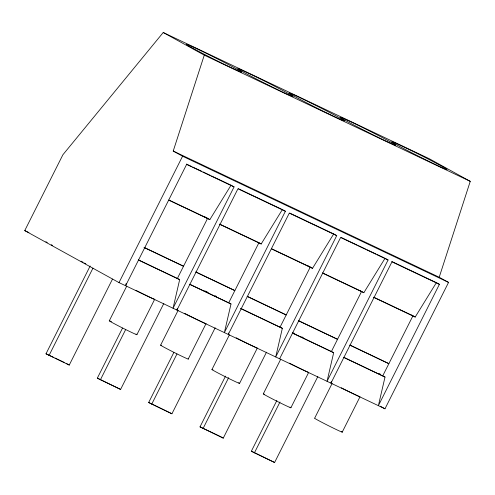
<?xml version="1.0" encoding="UTF-8"?>
<svg xmlns="http://www.w3.org/2000/svg" width="495" height="495" viewBox="0 0 495 495"><rect width="100%" height="100%" fill="white"/><g stroke="black" fill="none" stroke-linecap="round" stroke-linejoin="round"><path stroke-width="0.74" d="M126.114 283.536L125.6 285.739L186.627 164.402L234.067 186.906L173.04 308.243L179.673 279.613L138.359 259.838M177.278 308.626L176.938 310.099L237.965 188.762L285.398 211.266L224.377 332.603L231.01 303.967L189.69 284.192M228.616 332.986L228.275 334.453L289.303 213.116L336.736 235.62L275.715 356.957L282.348 328.327L241.028 308.546M292.366 332.906L333.68 352.681L327.046 381.317L388.074 259.98L385.036 258.303L363.856 292.694L322.697 273.166M331.291 381.701L330.951 383.167L391.978 261.83L439.411 284.334L378.384 405.671L385.017 377.035L343.703 357.26M173.225 151.055L204.268 55.155L163.22 32.509L62.89 154.762L24.75 230.602L119.004 282.608L384.986 408.802L448.557 282.41L439.207 277.25L173.225 151.055L182.575 156.216L448.557 282.41M439.207 277.25L470.25 181.349L429.202 158.703L163.22 32.509M112.495 279.1L69.257 365.062L46.004 353.795L90.152 266.007M49.042 355.472L92.967 268.135M119.004 282.608L182.575 156.216M109.321 320.748L126.776 286.036M163.826 303.454L120.594 389.423L97.336 378.155L122.519 328.086M100.38 379.832L125.631 329.627M136.868 334.731L154.663 299.339M177.42 278.369L207.591 218.382L204.218 216.519M160.658 345.102L178.113 310.39M215.164 327.814L171.932 413.777L148.673 402.509L173.856 352.44M151.718 404.186L176.963 353.981M188.205 359.085L206 323.693A15.568 0.464 26.7 0 0 206.038 323.582M228.758 302.723L258.928 242.736L219.867 224.204M211.99 369.456L229.451 334.75M266.502 352.168L223.264 438.137L200.011 426.869L225.541 376.113M203.055 428.546L228.647 377.654M239.543 383.439L257.338 348.053A15.568 0.464 26.7 0 1 242.216 340.894M280.096 327.084L310.266 267.096L271.897 248.892M279.613 358.807L340.64 237.47L388.074 259.98M263.328 393.816L280.789 359.104M317.839 376.528L274.601 462.491L251.349 451.223L276.872 400.467M254.387 452.9L279.984 402.008M290.874 407.8L308.676 372.407A15.568 0.464 26.7 0 1 289.457 363.157M331.433 351.438L361.604 291.45L363.856 292.694M332.126 383.464L314.665 418.17A15.568 0.464 26.7 0 0 330.122 426.523A15.568 0.464 26.7 0 0 341.346 431.454M342.212 432.154L360.014 396.767M382.771 375.798L412.941 315.804L373.874 297.272M168.684 200.098L209.843 219.619L231.023 185.229L234.067 186.906M219.322 224.124L261.181 243.979L282.36 209.589L285.398 211.266M271.359 248.806L312.518 268.333L333.698 233.943L336.736 235.62M373.335 297.192L415.187 317.048L436.373 282.657L439.411 284.334M204.268 55.155L470.25 181.349M186.38 164.049L191.262 166.363M192.654 167.025L201.725 171.332M203.123 171.994L210.097 175.304M211.489 175.966L231.023 185.229M238.411 188.737L282.36 209.589M289.748 213.091L333.698 233.943M341.086 237.452L357.13 245.062M358.529 245.724L365.502 249.035M366.9 249.697L375.965 253.997M377.363 254.659L384.337 257.969M391.724 261.478L436.373 282.657M169.228 200.178L207.591 218.382M322.536 272.918L360.904 291.122M143.971 247.327L183.521 266.236L144.46 247.704M196.008 272.015L234.859 290.59L195.797 272.058M247.345 296.369L286.197 314.95L247.135 296.412M298.683 320.729L337.534 339.304L298.466 320.772M350.021 345.083L388.872 363.664L349.804 345.126M204.695 290.819L208.185 292.477M215.158 295.781L216.556 296.443M293.417 332.912L294.81 333.574M301.789 336.885L303.181 337.547M378.935 373.49L380.327 374.152M138.513 260.085L179.673 279.613M189.851 284.439L231.01 303.967M240.49 308.465L282.348 328.327M292.526 333.154L333.68 352.681M343.864 357.514L385.017 377.035M24.75 230.602L28.939 232.588M46.004 353.795L53.67 357.433M55.063 358.095L64.127 362.396M97.336 378.155L120.594 389.423M148.673 402.509L171.932 413.777M200.011 426.869L219.526 436.126M251.349 451.223L274.601 462.491M411.593 315.061L415.187 317.048M359.58 290.33L360.929 291.079M307.568 265.605L312.518 268.333M258.928 242.736L261.181 243.979M208.154 218.691L209.843 219.619M380.271 406.203L384.986 408.802M45.886 241.752L47.242 242.501M51.301 244.74L52.656 245.489M81.081 261.174L83.117 262.294M84.466 263.043L85.821 263.792M220.226 436.46L223.264 438.137M66.212 363.386L69.257 365.062M241.616 340.591A15.568 0.464 26.7 0 1 236.183 337.788M238.67 382.74A15.568 0.464 26.7 0 1 225.633 376.899A15.568 0.464 26.7 0 1 212.968 369.815M290.008 407.094A15.568 0.464 26.7 0 1 276.971 401.253A15.568 0.464 26.7 0 1 264.305 394.175M359.042 396.408A15.568 0.464 26.7 0 1 341.352 387.802M205.029 323.334A15.568 0.464 26.7 0 1 184.845 313.434M154.7 299.221A15.568 0.464 26.7 0 1 136.001 290.373M188.236 358.968A15.568 0.464 26.7 0 1 172.483 351.623A15.568 0.464 26.7 0 1 161.63 345.461M135.995 334.026A15.568 0.464 26.7 0 1 121.745 327.572A15.568 0.464 26.7 0 1 111.437 321.595M188.205 44.847L186.448 44.228L186.565 44.556A31.111 0.922 26.7 0 0 210.895 57.649A31.111 0.922 26.7 0 0 239.914 71.583L241.678 72.208L241.554 71.88A31.111 0.922 26.7 0 0 220.807 60.607A31.111 0.922 26.7 0 0 191.732 46.381L188.205 44.847M239.543 69.207L237.786 68.582L237.903 68.91A31.111 0.922 26.7 0 0 262.232 82.009A31.111 0.922 26.7 0 0 291.252 95.943L293.015 96.568L292.892 96.234A31.111 0.922 26.7 0 0 272.145 84.961A31.111 0.922 26.7 0 0 243.07 70.742L239.543 69.207M290.881 93.561L289.123 92.936L289.241 93.27A31.111 0.922 26.7 0 0 313.57 106.363A31.111 0.922 26.7 0 0 342.589 120.297L344.353 120.922L344.229 120.594A31.111 0.922 26.7 0 0 323.482 109.315A31.111 0.922 26.7 0 0 294.401 95.096L290.881 93.561M342.218 117.921L340.455 117.296L340.579 117.624A31.111 0.922 26.7 0 0 364.902 130.723A31.111 0.922 26.7 0 0 393.927 144.658L395.691 145.276L395.567 144.948A31.111 0.922 26.7 0 0 374.82 133.675A31.111 0.922 26.7 0 0 345.739 119.456L342.218 117.921M393.556 142.275L391.793 141.65L391.916 141.985A31.111 0.922 26.7 0 0 416.239 155.077A31.111 0.922 26.7 0 0 445.265 169.012L447.022 169.637L446.905 169.302A31.111 0.922 26.7 0 0 426.158 158.029A31.111 0.922 26.7 0 0 397.077 143.81L393.556 142.275"/></g></svg>
